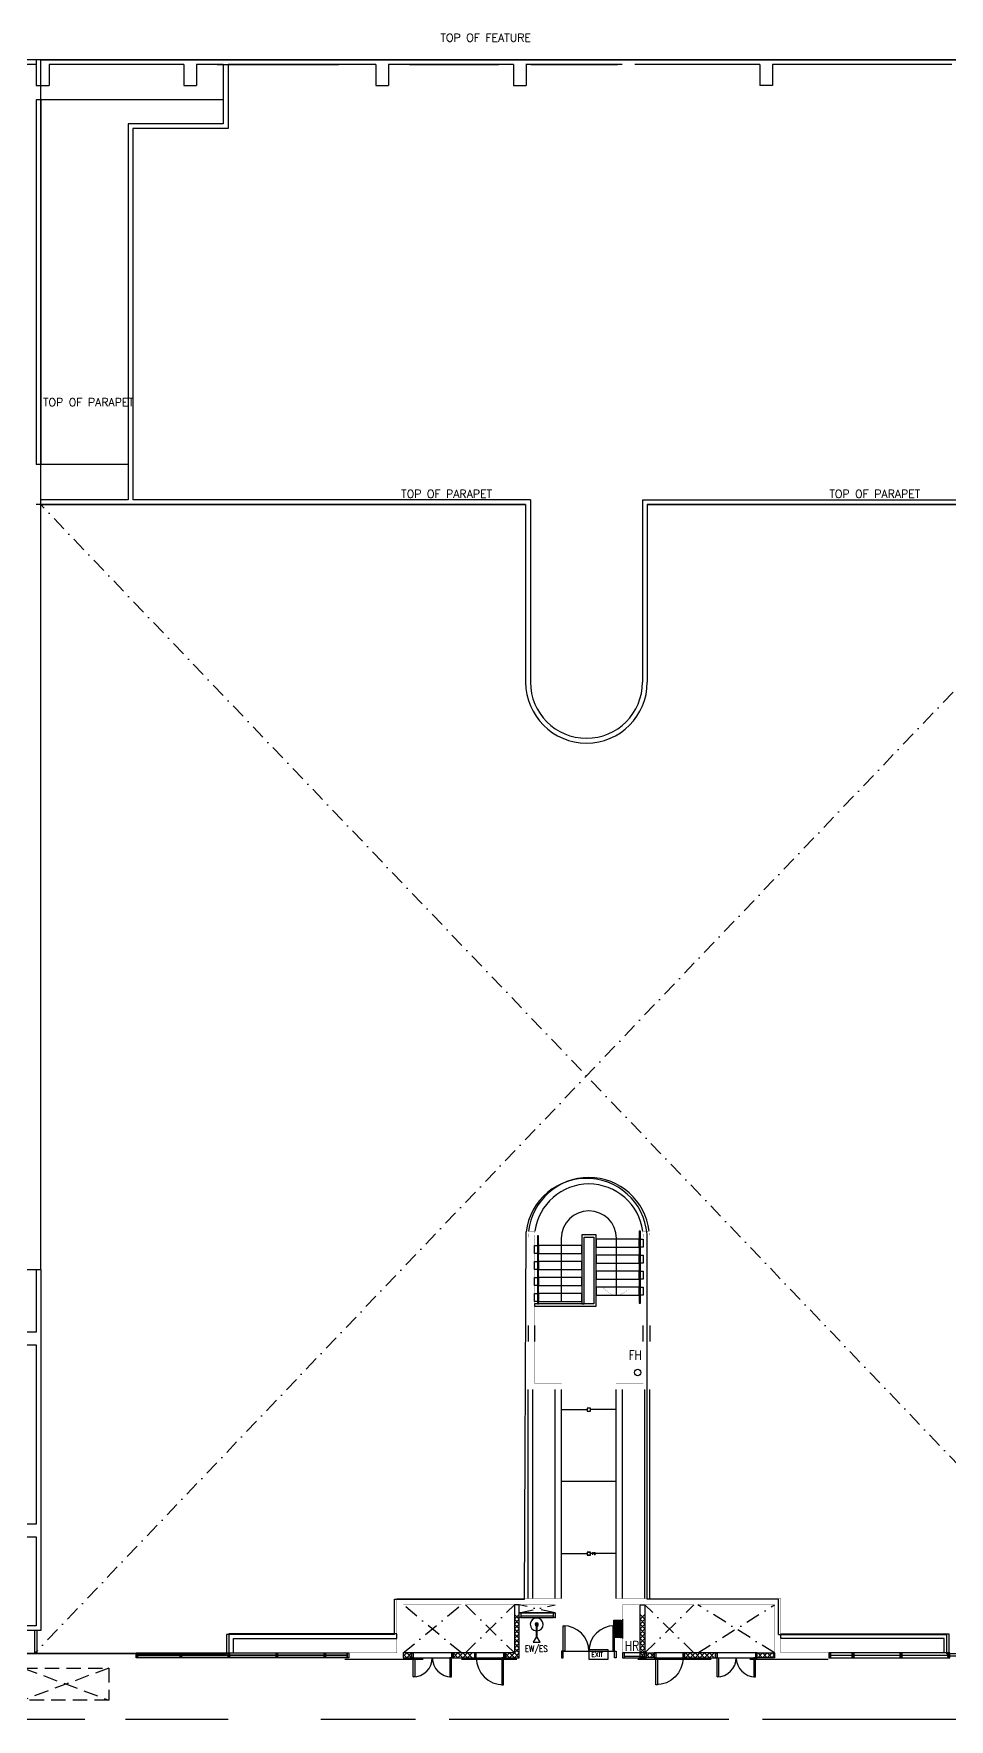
# Model space of a CAD drawing. Header units: millimetres. Extents: x -68474 to 336725, y -113450 to 40976.
# Drawn here: x 126727 to 155338, y -20125 to 32538 of the extents above; entities that cross this region are included whole.
import ezdxf
from ezdxf.enums import TextEntityAlignment as Align

# ---------------------------------------------------------------- set-up
doc = ezdxf.new("R2010")
doc.units = ezdxf.units.MM
doc.header["$LTSCALE"] = 900
for name, pattern in [('s3152a$0$DASHDOT', [1, 0.5, -0.25, 0, -0.25]), ('s5152a$0$DASHDOT', [1, 0.5, -0.25, 0, -0.25]), ('s5152a$0$DASHED', [0.75, 0.5, -0.25]), ('s5152a$0$HIDDEN', [0.375, 0.25, -0.125])]:
    doc.linetypes.add(name, pattern=pattern)
for name, color, linetype in [('s3152a$0$-14', 7, 'Continuous'), ('s3152a$0$-8', 7, 'Continuous'), ('s3152a$0$11', 14, 'Continuous'), ('s3152a$0$23', 7, 'Continuous'), ('s5152a$0$11', 7, 'Continuous'), ('s5152a$0$20', 7, 'Continuous'), ('s5152a$0$22', 7, 'Continuous'), ('s5152a$0$23', 7, 'Continuous'), ('s5152a$0$25', 7, 'Continuous'), ('s5152a$0$30', 7, 'Continuous'), ('s5152a$0$41', 7, 'Continuous'), ('s5152a$0$45', 7, 'Continuous'), ('s5152a$0$56', 7, 'Continuous')]:
    doc.layers.add(name, color=color, linetype=linetype)
doc.styles.add('s3152a$0$ROMANS', font='ROMANS', dxfattribs={"height": 0.2})
doc.styles.add('s5152a$0$STANDARD', font='SIMPLEX')

# ---------------------------------------------------------------- blocks, each defined once
blk = doc.blocks.new('s3152a')
at = {"layer": 's3152a$0$-8', "color": 1, "linetype": 'Continuous'}
for p, q in [((161050, 31725), (123750, 31725)), ((126800, 31725), (126800, 30925)), ((130765, 31725), (126965, 31725)), ((136265, 31725), (132465, 31725)), ((141265, 31725), (138465, 31725)), ((138465, 31725), (139715, 31725)), ((144965, 31725), (142265, 31725)), ((150965, 31725), (154765, 31725)), ((126800, 31575), (123750, 31575)), ((131415, 31575), (127207, 31575)), ((130765, 31575), (127207, 31575)), ((127207, 31575), (127207, 30925)), ((131415, 31575), (131415, 30925)), ((131815, 31575), (131815, 30925)), ((132650, 31575), (131815, 31575)), ((132465, 31575), (136265, 31575)), ((132650, 31575), (132650, 29725)), ((132800, 31575), (132800, 29575)), ((137415, 31575), (132800, 31575)), ((137415, 31575), (137415, 30925)), ((137415, 31575), (137415, 30925)), ((141715, 31575), (137815, 31575)), ((137815, 31575), (137815, 30925)), ((137815, 31575), (137815, 30925)), ((138465, 31575), (141265, 31575)), ((139715, 31575), (138465, 31575)), ((141715, 31575), (141715, 30925)), ((145115, 31575), (142105, 31575)), ((142115, 31575), (142115, 30925)), ((142265, 31575), (144965, 31575)), ((149415, 31575), (145515, 31575)), ((149415, 31575), (149415, 30925)), ((155415, 31575), (149815, 31575)), ((149815, 31575), (149815, 30925)), ((154765, 31575), (150965, 31575)), ((126800, 30925), (127207, 30925)), ((131415, 30925), (131815, 30925)), ((137415, 30925), (137815, 30925)), ((137415, 30925), (137815, 30925)), ((141715, 30925), (142115, 30925)), ((149815, 30925), (149415, 30925)), ((132650, 30475), (126800, 30475)), ((126800, 30475), (126800, 19075)), ((126950, 30475), (126950, 19075)), ((129675, 29725), (129675, 17975)), ((132650, 29725), (129675, 29725)), ((129825, 29575), (129825, 17975)), ((132800, 29575), (129825, 29575)), ((129675, 19075), (126800, 19075)), ((129675, 17975), (126950, 17975)), ((142250, 17975), (129825, 17975)), ((142250, 17975), (142250, 12275)), ((145750, 17975), (161200, 17975)), ((145750, 17975), (145750, 12275)), ((142100, 17825), (126800, 17825)), ((142100, 17825), (142100, 12275)), ((145900, 17825), (161050, 17825)), ((145900, 17825), (145900, 12275))]:
    blk.add_line(p, q, dxfattribs=at)
for radius in [1900, 1750]:
    blk.add_arc((144000, 12275), radius, 180, 0, dxfattribs=at)
at = {"layer": 's3152a$0$11', "color": 14, "linetype": 'Continuous'}
for p, q in [((142061, -16375), (142114, -4900)), ((145900, -16375), (145900, -5153)), ((138000, -16375), (142061, -16375)), ((138000, -17475), (138000, -16375)), ((150000, -16375), (145900, -16375)), ((150000, -17475), (150000, -16375))]:
    blk.add_line(p, q, dxfattribs=at)
at = {"layer": 's3152a$0$11', "color": 2, "linetype": 'Continuous'}
blk.add_line((132750, -18075), (124350, -18075), dxfattribs=at)
blk.add_arc((144000, -5125), 1900, 359.1461, 173.1991, dxfattribs=at)
at = {"layer": 's3152a$0$23', "color": 2, "linetype": 'Continuous'}
for p, q in [((126975, 31725), (161050, 31725)), ((145900, -16375), (145900, -16375)), ((138000, -17475), (132750, -17475)), ((132750, -17475), (132750, -18075)), ((150000, -17475), (155250, -17475)), ((155250, -17475), (155250, -18075))]:
    blk.add_line(p, q, dxfattribs=at)
at = {"layer": 's3152a$0$23', "color": 14, "linetype": 's3152a$0$DASHDOT'}
for p, q in [((161050, 17825), (126750, -18075)), ((161250, -18075), (126950, 17825))]:
    blk.add_line(p, q, dxfattribs=at)
at = {"layer": 's3152a$0$23', "color": 14, "linetype": 'Continuous'}
blk.add_line((126750, -17350), (126750, -18075), dxfattribs=at)
at = {"layer": 's3152a$0$23', "color": 2, "linetype": 'Continuous'}
blk.add_lwpolyline([(113050, 6075), (113050, -6075), (126950, -6075), (126950, 31725), (108752, 31725)], dxfattribs=at)
at = {"layer": 's3152a$0$23', "color": 14, "linetype": 'Continuous'}
for points in [[(126950, 17825), (142100, 17825), (142100, 12275)], [(161050, -2905), (161050, 17825), (145900, 17825), (145900, 12275)], [(126800, -6075), (126800, -8025), (126200, -8025), (126200, -8425), (126800, -8425), (126800, -14025), (126200, -14025), (126200, -14425), (126800, -14425), (126800, -17200), (125925, -17200), (125925, -18075)], [(126950, -6075), (126950, -17350), (126075, -17350), (126075, -18075)]]:
    blk.add_lwpolyline(points, dxfattribs=at)
at = {"layer": 's3152a$0$23', "color": 10, "linetype": 'Continuous'}
blk.add_lwpolyline([(156725, -18075), (155275, -18075), (155275, -18145), (156725, -18145)], close=True, dxfattribs=at)
at = {"layer": 's3152a$0$23', "color": 14, "linetype": 'Continuous'}
blk.add_arc((144000, 12275), 1900, 180, 0, dxfattribs=at)
at = {"layer": 's3152a$0$-14', "color": 1, "linetype": 'Continuous', "style": 's3152a$0$ROMANS'}
for s, p in [('TOP OF FEATURE', (139438, 32413)), ('TOP OF PARAPET', (127018, 21024)), ('TOP OF PARAPET', (138210, 18161)), ('TOP OF PARAPET', (151590, 18161))]:
    blk.add_text(s, height=250, dxfattribs=at).set_placement(p, align=Align.MIDDLE_LEFT)
blk = doc.blocks.new('s5152a$0$D1300D')
at = {"layer": 's5152a$0$30', "color": 14, "linetype": 'Continuous'}
for points in [[(0.05, 0.15), (0.1, 0.15), (0.1, 0.75), (0.05, 0.75)], [(1.25, 0.15), (1.2, 0.15), (1.2, 0.75), (1.25, 0.75)], [(0, 0), (0.05, 0), (0.05, 0.15), (0, 0.15)], [(1.3, 0), (1.25, 0), (1.25, 0.15), (1.3, 0.15)]]:
    blk.add_lwpolyline(points, close=True, dxfattribs=at)
for centre, start, end in [((0.05, 0.15), 0, 90), ((1.250002, 0.15), 90, 180)]:
    blk.add_arc(centre, 0.600001, start, end, dxfattribs=at)
blk = doc.blocks.new('s5152a$0$D950A')
at = {"layer": 's5152a$0$41', "linetype": 'Continuous'}
for points in [[(0.05, 0.15), (0.1, 0.15), (0.1, 1), (0.05, 1)], [(0.05, 0.15), (0, 0.15), (0, 0), (0.05, 0)], [(0.95, 0.15), (0.9, 0.15), (0.9, 0), (0.95, 0)]]:
    blk.add_lwpolyline(points, close=True, dxfattribs=at)
blk.add_arc((0.05, 0.15), 0.85, 0, 90, dxfattribs=at)
blk = doc.blocks.new('s5152a$0$H1200')
at = {"layer": 's5152a$0$22', "color": 1, "linetype": 'Continuous'}
for points in [[(0, 0), (0.15, 0.15), (0.3, 0), (0.45, 0.15), (0.6, 0), (0.75, 0.15), (0.9, 0), (1.05, 0.15), (1.2, 0)], [(0, 0.15), (0.15, 0), (0.3, 0.15), (0.45, 0), (0.6, 0.15), (0.75, 0), (0.9, 0.15), (1.05, 0), (1.2, 0.15)]]:
    blk.add_lwpolyline(points, dxfattribs=at)
blk = doc.blocks.new('s5152a$0$H600')
at = {"layer": 's5152a$0$22', "color": 10, "linetype": 'Continuous'}
for points in [[(0, 0), (0.15, 0.15), (0.3, 0), (0.45, 0.15), (0.6, 0)], [(0, 0.15), (0.15, 0), (0.3, 0.15), (0.45, 0), (0.6, 0.15)]]:
    blk.add_lwpolyline(points, dxfattribs=at)
blk = doc.blocks.new('s5152a$0$EW$ES')
at = {"layer": 's5152a$0$56', "color": 10, "linetype": 'Continuous'}
blk.add_lwpolyline([(-0.0125, 0), (-0.0125, -0.4), (0.0125, -0.4), (0.0125, 0)], dxfattribs=at)
blk.add_lwpolyline([(-0.0125, -0.4), (-0.1125, -0.55), (0.1125, -0.55), (0.0125, -0.4)], close=True, dxfattribs=at)
for radius, start, end in [(0.2, 273.58332, 266.41668), (0.05, 284.47751, 255.52249), (0.0125, 0, 180)]:
    blk.add_arc((0, 0), radius, start, end, dxfattribs=at)
at = {"layer": 's5152a$0$56', "color": 10, "linetype": 'Continuous', "style": 's5152a$0$STANDARD', "width": 0.8}
blk.add_text('EW/ES', height=0.2, dxfattribs=at).set_placement((-0.371, -0.854))
blk = doc.blocks.new('s5152a$0$FD')
at = {"layer": 's5152a$0$45', "color": 10, "linetype": 'Continuous'}
blk.add_circle((0, 0), 0.1, dxfattribs=at)
at = {"layer": 's5152a$0$45', "color": 10, "linetype": 'Continuous', "style": 's5152a$0$STANDARD', "width": 0.8}
blk.add_text('FD', height=0.15, dxfattribs=at).set_placement((0.2, -0.075))
blk = doc.blocks.new('s5152a$0$EXIT')
at = {"layer": 's5152a$0$56', "color": 1, "linetype": 'Continuous'}
blk.add_lwpolyline([(0, 0), (0.6, 0), (0.6, 0.3), (0, 0.3)], close=True, dxfattribs=at)
at = {"layer": 's5152a$0$56', "color": 1, "linetype": 'Continuous', "style": 's5152a$0$STANDARD', "width": 0.8}
blk.add_text('EXIT', height=0.15, dxfattribs=at).set_placement((0.0816, 0.0747))
blk = doc.blocks.new('s5152a$0$HR')
at = {"layer": 's5152a$0$56', "color": 1, "linetype": 's5152a$0$HIDDEN'}
for p, q in [((-0.3, 0), (0.3, 0)), ((0.249, -0.0595), (-0.2491, -0.0671)), ((0.249, -0.0863), (-0.2491, -0.0939)), ((0.249, -0.1131), (-0.2491, -0.1207)), ((0.249, -0.1399), (-0.2491, -0.1475)), ((0.249, -0.1667), (-0.2491, -0.1743)), ((-0.2491, -0.201), (0.249, -0.1934)), ((0.249, -0.2202), (-0.2491, -0.2278)), ((0.249, -0.247), (-0.2491, -0.2546))]:
    blk.add_line(p, q, dxfattribs=at)
for points in [[(-0.275, -0.0575), (-0.275, -0.045), (0.275, -0.045), (0.275, -0.0575)], [(0.275, -0.2575), (0.275, -0.27), (-0.275, -0.27), (-0.275, -0.2575)], [(0.02, -0.0001), (0.02, -0.045), (-0.03, -0.045), (-0.03, -0.0001)]]:
    blk.add_lwpolyline(points, close=True, dxfattribs=at)
for centre, start, end in [((-0.2491, -0.08055), 89.999978, 269.999972), ((-0.2491, -0.107336), 89.999978, 269.999972), ((-0.2491, -0.134122), 89.999978, 269.999972), ((-0.2491, -0.160907), 89.999978, 269.999972), ((-0.2491, -0.187693), 89.999978, 269.999972), ((-0.2491, -0.214479), 89.999978, 269.999972), ((-0.2491, -0.241265), 89.999978, 269.999972), ((0.249, -0.07295), 270.000028, 90.000022), ((0.249, -0.099736), 270.000028, 90.000022), ((0.249, -0.126522), 270.000028, 90.000022), ((0.249, -0.153307), 270.000028, 90.000022), ((0.249, -0.180093), 270.000028, 90.000022), ((0.249, -0.206879), 270.000028, 90.000022), ((0.249, -0.233665), 270.000028, 90.000022)]:
    blk.add_arc(centre, 0.013393, start, end, dxfattribs=at)
blk = doc.blocks.new('s5152a$0$D1700A')
at = {"layer": 's5152a$0$30', "color": 14, "linetype": 'Continuous'}
for points in [[(0, 0), (0.05, 0), (0.05, 1), (0.1, 1), (0.1, 0.2), (0, 0.2), (0, 0)], [(1.7, 0), (1.65, 0), (1.65, 1), (1.6, 1), (1.6, 0.2), (1.7, 0.2), (1.7, 0)]]:
    blk.add_lwpolyline(points, dxfattribs=at)
for centre, start, end in [((0.05, 0.2), 0, 90), ((1.650003, 0.2), 90, 180)]:
    blk.add_arc(centre, 0.800001, start, end, dxfattribs=at)
blk = doc.blocks.new('s5152a$0$AP')
at = {"layer": 's5152a$0$30', "color": 14, "linetype": 'Continuous'}
blk.add_line((0.05, 0.05), (0.7, 0.05), dxfattribs=at)
for points in [[(0, 0), (0.75, 0), (0.75, 0.15), (0, 0.15)], [(0.05, 0), (0.7, 0), (0.7, 0.15), (0.05, 0.15)]]:
    blk.add_lwpolyline(points, close=True, dxfattribs=at)
blk = doc.blocks.new('s5152a$0$H900')
at = {"layer": 's5152a$0$22', "color": 1, "linetype": 'Continuous'}
for points in [[(0, 0), (0.15, 0.15), (0.3, 0), (0.45, 0.15), (0.6, 0), (0.75, 0.15), (0.9, 0)], [(0, 0.15), (0.15, 0), (0.3, 0.15), (0.45, 0), (0.6, 0.15), (0.75, 0), (0.9, 0.15)]]:
    blk.add_lwpolyline(points, dxfattribs=at)
blk = doc.blocks.new('s5152a$0$ARROW')
at = {"layer": 's5152a$0$25', "color": 10, "linetype": 'Continuous', "const_width": 0.005}
blk.add_lwpolyline([(-0.433, 0.25, 0.071801), (-0.238084, 0.077755, 0.141961), (0, 0, 0.141961), (0.238084, 0.077755, 0.071801), (0.433, 0.25)], format="xyb", dxfattribs=at)

msp = doc.modelspace()

# ---------------------------------------------------------------- linework, layer by layer
at = {"layer": 's5152a$0$11', "color": 14, "linetype": 'Continuous'}
for p, q in [((142175, -7824.8997), (142175, -8324.9997)), ((142375, -7824.9997), (142375, -8324.8997)), ((145775, -8324.8997), (145775, -7824.9997)), ((145975, -7824.8997), (145975, -8324.9997)), ((143025, -16799.9997), (141900, -16799.9997))]:
    msp.add_line(p, q, dxfattribs=at)
at = {"layer": 's5152a$0$11', "color": 14, "linetype": 's5152a$0$DASHDOT'}
for p, q in [((140090, -18049.9997), (138274.8, -16550.0997)), ((138275, -18049.9997), (140090, -16549.9997)), ((140215, -16549.9997), (141750, -18049.9997)), ((140215, -18049.9997), (141750, -16549.9997)), ((143024.9, -16799.9997), (141900, -16550.0997)), ((141900, -16799.9997), (143024.9, -16550.0997)), ((147360.1, -18050.0997), (145825.1, -16550.0997)), ((145825.1, -18050.0997), (147360.1, -16550.0997)), ((149875, -18049.9997), (147485.1, -16550.0997)), ((147485.1, -18050.0997), (149875, -16550.0997))]:
    msp.add_line(p, q, dxfattribs=at)
at = {"layer": 's5152a$0$11', "color": 14, "linetype": 'Continuous', "const_width": 5}
for points in [[(142188.369, -4874.9997, 0.029684), (142175, -5099.9997, 0.029684)], [(142389.955, -4874.9997, 0.033198), (142375, -5099.9997, 0.033198)], [(145775, -5099.9997, 0.033198), (145760.045, -4874.9997, 0.033198)], [(145975, -5099.9997, 0.029684), (145961.631, -4874.9997, 0.029684)]]:
    msp.add_lwpolyline(points, format="xyb", dxfattribs=at)
for points in [[(142375, -5099.9997), (142375, -7824.9997), (142175, -7824.9997), (142175, -5099.9997)], [(142188.4, -4874.9997), (142390, -4874.9997)], [(145961.6, -4874.9997), (145760, -4874.9997)], [(145975, -5099.9997), (145975, -7824.9997), (145775, -7824.9997), (145775, -5099.9997)], [(143225, -9624.9997), (143224.9, -9824.9997), (142175, -9824.9997), (142175, -8324.9997), (142375, -8324.8997), (142375, -9624.9997), (143225, -9624.9997)], [(144925, -9624.9997), (144925.1, -9824.9997), (145975, -9824.9997), (145975, -8324.9997), (145775, -8324.8997), (145775, -9624.9997), (144925, -9624.9997)]]:
    msp.add_lwpolyline(points, dxfattribs=at)
for points in [[(138074.8, -16350.0997), (143224.8, -16350.0997), (143225, -18199.9997), (143025, -18199.9997), (143024.9, -16550.0997), (140215, -16549.9997), (140215, -18049.9997), (140090, -18049.9997), (140090, -16549.9997), (138274.8, -16550.0997), (138274.8, -18199.9997), (136574.9, -18200.0997), (136574.9, -18050.0997), (138074.8, -18049.9997)], [(150075, -16350.0997), (144925, -16350.0997), (144924.8, -18199.9997), (145124.8, -18199.9997), (145124.9, -16550.0997), (147360.1, -16550.0997), (147360.1, -18050.0997), (147485.1, -18050.0997), (147485.1, -16550.0997), (149875, -16550.0997), (149875, -18199.9997), (151574.9, -18200.0997), (151574.9, -18050.0997), (150075, -18049.9997)]]:
    msp.add_lwpolyline(points, close=True, dxfattribs=at)
at = {"layer": 's5152a$0$11', "color": 14, "linetype": 'Continuous'}
for points in [[(141750, -18049.9997), (141457.5, -18049.9997), (141457.5, -18199.9997), (141900, -18199.9997), (141900, -16549.9997), (141750, -16549.9997)], [(145825.1, -18050.0997), (146117.6, -18050.0997), (146117.6, -18200.0997), (145675.1, -18200.0997), (145675.1, -16550.0997), (145825.1, -16550.0997)], [(139832.5, -18199.9997), (140507.5, -18199.9997), (140507.5, -18049.9997), (139832.5, -18049.9997)], [(147067.6, -18200.0997), (148030, -18200.0997), (148030, -18049.9997), (147067.6, -18049.9997)], [(149330, -18049.9997), (149875, -18049.9997), (149875, -18199.9997), (149330, -18199.9997)]]:
    msp.add_lwpolyline(points, close=True, dxfattribs=at)
at = {"layer": 's5152a$0$11', "color": 2, "linetype": 'Continuous', "const_width": 5}
msp.add_lwpolyline([(124424.9, -18200.0997), (129924.9, -18200.0997), (129924.9, -18049.9997), (124424.9, -18049.9997)], close=True, dxfattribs=at)
at = {"layer": 's5152a$0$11', "color": 2, "linetype": 'Continuous'}
for radius, start, end in [(1900.011, 6.800944, 173.199056), (1700.011, 7.605531, 172.394469)]:
    msp.add_arc((144075.2, -5099.9997), radius, start, end, dxfattribs=at)
at = {"layer": 's5152a$0$20', "color": 14, "linetype": 'Continuous'}
msp.add_lwpolyline([(138275, -18199.9997), (138532.5, -18199.9997), (138532.5, -18049.9997), (138275, -18049.9997)], close=True, dxfattribs=at)
at = {"layer": 's5152a$0$22', "color": 14, "linetype": 'Continuous'}
for points in [[(138275, -18092.4997), (138382.5, -18199.9997), (138532.5, -18049.9997)], [(138275, -18157.4997), (138382.5, -18049.9997), (138532.5, -18199.9997)], [(141457.5, -18192.4997), (141600, -18049.9997), (141750, -18199.9997), (141900, -18049.9997)], [(141457.5, -18057.4997), (141600, -18199.9997), (141750, -18049.9997), (141900, -18199.9997)], [(145675.1, -18200.0997), (145825.1, -18050.0997), (145975.1, -18200.0997), (146117.6, -18057.5997)], [(145675.1, -18050.0997), (145825.1, -18200.0997), (145975.1, -18050.0997), (146117.6, -18192.5997)], [(149350, -18049.9997), (149500, -18199.9997), (149650, -18049.9997), (149800, -18199.9997), (149875, -18124.9997)], [(149350, -18199.9997), (149500, -18049.9997), (149650, -18199.9997), (149800, -18049.9997), (149875, -18124.8997)]]:
    msp.add_lwpolyline(points, dxfattribs=at)
at = {"layer": 's5152a$0$23', "color": 2, "linetype": 'Continuous'}
for p, q in [((142175, -16350.1997), (142175, -9824.9997)), ((142325, -16350.1997), (142325, -9825.0997)), ((143024.8, -16350.0997), (143024.8, -9824.8997)), ((143224.8, -16350.0997), (143224.8, -9824.9997)), ((144925, -16350.0997), (144925, -9824.9997)), ((145825, -16350.0997), (145825, -9824.9997))]:
    msp.add_line(p, q, dxfattribs=at)
at = {"layer": 's5152a$0$23', "color": 14, "linetype": 'Continuous'}
msp.add_line((126824.6, -17324.9997), (126824.6, -18049.9997), dxfattribs=at)
at = {"layer": 's5152a$0$23', "color": 8, "linetype": 'Continuous'}
for p, q in [((136450.1, -18249.9), (138900, -18249.9)), ((140100, -18249.9), (141825.1, -18249.9)), ((145600.2, -18250), (147900.1, -18249.9)), ((149100.1, -18249.9), (151550, -18250)), ((122173, -20125), (128327.00255, -20125)), ((129600, -20125), (132800.1, -20125)), ((135700, -20125), (138659, -20125)), ((139709, -20125), (148448, -20125)), ((149498, -20125), (156659, -20125))]:
    msp.add_line(p, q, dxfattribs=at)
at = {"layer": 's5152a$0$23', "color": 2, "linetype": 'Continuous'}
for points in [[(145125, -16350.0997), (145125, -16350.0997), (145125, -9824.9997)], [(145975, -16350.0997), (145975, -16350.0997), (145975, -9824.9997)], [(138075, -17599.9997), (138075, -17449.9997), (132825, -17449.9997), (132825, -18049.9997), (132975, -18049.9997), (132975, -17599.9997), (138075, -17599.9997)], [(150075, -17599.9997), (150075, -17449.9997), (155325, -17449.9997), (155325, -18049.9997), (155175, -18049.9997), (155175, -17599.9997), (150075, -17599.9997)]]:
    msp.add_lwpolyline(points, dxfattribs=at)
at = {"layer": 's5152a$0$23', "color": 10, "linetype": 'Continuous'}
for points in [[(129924.9, -18049.9997), (129974.9, -18049.9997), (129974.9, -18199.9997), (129924.9, -18199.9997)], [(129974.9, -18049.9997), (131299.9, -18050.0997), (131299.9, -18120.0997), (129974.9, -18119.9997)], [(129974.9, -18129.9997), (131299.9, -18130.0997), (131299.9, -18200.0997), (129974.9, -18199.9997)], [(131299.9, -18050.0997), (131349.9, -18050.0997), (131349.9, -18200.0997), (131299.9, -18200.0997)], [(131349.9, -18050.0997), (132799.9, -18050.0997), (132799.9, -18120.0997), (131349.9, -18120.0997)], [(131349.9, -18130.0997), (132799.9, -18130.0997), (132799.9, -18200.0997), (131349.9, -18200.0997)], [(132799.9, -18050.0997), (132849.9, -18050.0997), (132849.9, -18200.0997), (132799.9, -18200.0997)], [(132849.9, -18050.0997), (134299.9, -18050.0997), (134299.9, -18120.0997), (132849.9, -18120.0997)], [(132849.9, -18130.0997), (134299.9, -18130.0997), (134299.9, -18200.0997), (132849.9, -18200.0997)], [(134299.9, -18050.0997), (134349.9, -18050.0997), (134349.9, -18200.0997), (134299.9, -18200.0997)], [(134349.9, -18050.0997), (135799.9, -18050.0997), (135799.9, -18120.0997), (134349.9, -18120.0997)], [(134349.9, -18130.0997), (135799.9, -18130.0997), (135799.9, -18200.0997), (134349.9, -18200.0997)], [(135799.9, -18050.0997), (135849.9, -18050.0997), (135849.9, -18200.0997), (135799.9, -18200.0997)], [(135849.9, -18050.0997), (136525, -18049.9997), (136525, -18120.0997), (135849.9, -18120.1997)], [(135849.9, -18129.9997), (136525, -18129.8997), (136525, -18199.9997), (135849.9, -18200.0997)], [(136525, -18049.9997), (136575, -18049.9997), (136575, -18199.9997), (136525, -18199.9997)], [(151624.9, -18050.0997), (151574.9, -18050.0997), (151574.9, -18200.0997), (151624.9, -18200.0997)], [(152300.1, -18050.0997), (151624.9, -18050.0997), (151624.9, -18120.1997), (152300.1, -18120.1997)], [(152300.1, -18129.9997), (151624.9, -18129.9997), (151624.9, -18200.0997), (152300.1, -18200.0997)], [(152350.1, -18050.0997), (152300.1, -18050.0997), (152300.1, -18200.0997), (152350.1, -18200.0997)], [(153800.1, -18050.0997), (152350.1, -18050.0997), (152350.1, -18120.0997), (153800.1, -18120.0997)], [(153800.1, -18130.0997), (152350.1, -18130.0997), (152350.1, -18200.0997), (153800.1, -18200.0997)], [(153850.1, -18050.0997), (153800.1, -18050.0997), (153800.1, -18200.0997), (153850.1, -18200.0997)], [(155300.1, -18050.0997), (153850.1, -18050.0997), (153850.1, -18120.0997), (155300.1, -18120.0997)], [(155300.1, -18130.0997), (153850.1, -18130.0997), (153850.1, -18200.0997), (155300.1, -18200.0997)], [(155350.1, -18050.0997), (155300.1, -18050.0997), (155300.1, -18200.0997), (155350.1, -18200.0997)]]:
    msp.add_lwpolyline(points, close=True, dxfattribs=at)
at = {"layer": 's5152a$0$25', "color": 10, "linetype": 'Continuous'}
for p, q in [((143214.5, -5099.9997), (143214.5, -7074.9997)), ((144935.1, -6874.9997), (144935.5, -5099.9997))]:
    msp.add_line(p, q, dxfattribs=at)
at = {"layer": 's5152a$0$25', "color": 2, "linetype": 's5152a$0$DASHED'}
for p, q in [((126400, -18524.9), (129075, -19525)), ((129075, -18524.9), (126400, -19525))]:
    msp.add_line(p, q, dxfattribs=at)
at = {"layer": 's5152a$0$25', "color": 10, "linetype": 'Continuous'}
for points in [[(142375, -7139.9997), (142375, -7214.9997), (144300, -7214.9997), (144300, -4984.9997), (143850, -4984.9997), (143850, -7139.9997), (143925, -7139.9997), (143925, -5059.9997), (144225, -5059.9997), (144225, -7139.9997)], [(142465, -7139.9997), (142505, -7139.9997), (142505, -5024.9997), (142465, -5024.9997)], [(144300, -5374.9997), (145645, -5374.9997), (145645, -5124.9997), (144300, -5124.9997)], [(145645, -7124.9997), (145685, -7124.9997), (145685, -4874.9997), (145645, -4874.9997)], [(145775, -5374.9997), (145685, -5374.9997), (145685, -5124.9997), (145775, -5124.9997)], [(142465, -5574.9997), (142375, -5574.9997), (142375, -5324.9997), (142465, -5324.9997)], [(142505, -5574.9997), (143850, -5574.9997), (143850, -5324.9997), (142505, -5324.9997)], [(144300, -5874.9997), (145645, -5874.9997), (145645, -5624.9997), (144300, -5624.9997)], [(145775, -5874.9997), (145685, -5874.9997), (145685, -5624.9997), (145775, -5624.9997)], [(142465, -6074.9997), (142375, -6074.9997), (142375, -5824.9997), (142465, -5824.9997)], [(142505, -6074.9997), (143850, -6074.9997), (143850, -5824.9997), (142505, -5824.9997)], [(144300, -6374.9997), (145645, -6374.9997), (145645, -6124.9997), (144300, -6124.9997)], [(145775, -6374.9997), (145685, -6374.9997), (145685, -6124.9997), (145775, -6124.9997)], [(142465, -6574.9997), (142375, -6574.9997), (142375, -6324.9997), (142465, -6324.9997)], [(142465, -7074.9997), (142375, -7074.9997), (142375, -6824.9997), (142465, -6824.9997)], [(142505, -6574.9997), (143850, -6574.9997), (143850, -6324.9997), (142505, -6324.9997)], [(142505, -7074.9997), (143850, -7074.9997), (143850, -6824.9997), (142505, -6824.9997)], [(144300, -6874.9997), (145645, -6874.9997), (145645, -6624.9997), (144300, -6624.9997)], [(145775, -6874.9997), (145685, -6874.9997), (145685, -6624.9997), (145775, -6624.9997)]]:
    msp.add_lwpolyline(points, close=True, dxfattribs=at)
at = {"layer": 's5152a$0$25', "color": 14, "linetype": 'Continuous'}
for points in [[(138532.5, -18199.9997), (139832.5, -18199.9997), (139832.5, -18049.9997), (138532.5, -18049.9997)], [(140507.5, -18199.9997), (141457.5, -18199.9997), (141457.5, -18049.9997), (140507.5, -18049.9997)], [(146117.6, -18200.0997), (147067.6, -18200.0997), (147067.6, -18050.0997), (146117.6, -18050.0997)], [(148030, -18199.9997), (149330, -18199.9997), (149330, -18049.9997), (148030, -18049.9997)]]:
    msp.add_lwpolyline(points, close=True, dxfattribs=at)
at = {"layer": 's5152a$0$25', "color": 2, "linetype": 's5152a$0$DASHED'}
msp.add_lwpolyline([(126400, -18524.9), (129075, -18524.9), (129075, -19525), (126400, -19525)], close=True, dxfattribs=at)
at = {"layer": 's5152a$0$25', "color": 10, "linetype": 'Continuous'}
msp.add_arc((144075, -5099.9997), 860.5, 0, 180, dxfattribs=at)
at = {"layer": 's5152a$0$30', "color": 14, "linetype": 'Continuous'}
msp.add_line((141950, -16799.9997), (142975, -16799.9997), dxfattribs=at)
for points in [[(141950, -16949.9997), (141900, -16949.9997), (141900, -16799.9997), (141950, -16799.9997)], [(143025, -16949.9997), (142975, -16949.9997), (142975, -16799.9997), (143025, -16799.9997)], [(141950, -16949.9997), (142975, -16949.9997), (142975, -16899.9997), (141950, -16899.9997)]]:
    msp.add_lwpolyline(points, close=True, dxfattribs=at)
msp.add_point((143025, -16949.9997), dxfattribs=at)
at = {"layer": 's5152a$0$45', "color": 4, "linetype": 'Continuous'}
for p, q in [((143224.8, -10450.2997), (144024.9, -10450.2997)), ((144925, -10450.2997), (144124.9, -10450.2997)), ((144925, -12700.2997), (143224.8, -12700.2997)), ((143224.8, -14950.2997), (144024.9, -14950.2997)), ((144925, -14950.2997), (144124.9, -14950.2997))]:
    msp.add_line(p, q, dxfattribs=at)
at = {"layer": 's5152a$0$45', "color": 14, "linetype": 'Continuous'}
msp.add_line((143225, -17999.9997), (144925, -17999.9997), dxfattribs=at)
at = {"layer": 's5152a$0$45', "color": 4, "linetype": 'Continuous'}
for points in [[(144024.9, -10500.2997), (144124.9, -10500.2997), (144124.9, -10400.2997), (144024.9, -10400.2997)], [(144024.9, -15000.2997), (144124.9, -15000.2997), (144124.9, -14900.2997), (144024.9, -14900.2997)]]:
    msp.add_lwpolyline(points, close=True, dxfattribs=at)
at = {"layer": 's5152a$0$56', "color": 1, "linetype": 'Continuous'}
msp.add_circle((145600.2, -9289.2997), 100, dxfattribs=at)

# ---------------------------------------------------------------- block references
msp.add_blockref('s3152a', (0, 0))
at = {"zscale": 1000}
for name, p, xscale, yscale in [('s5152a$0$ARROW', (144935.1, -6874.9997), 999.9979999999999, 999.9979999999999), ('s5152a$0$FD', (144074.9, -14950.2997), 499.999, 499.999), ('s5152a$0$EW$ES', (142445.4, -17164.0997), 999.9979999999999, 999.9979999999999), ('s5152a$0$D1700A', (143225, -18199.9997), 999.9979999999999, 999.9979999999999), ('s5152a$0$H600', (139832.5, -18199.8997), 999.9979999999999, 999.9979999999999), ('s5152a$0$EXIT', (144075, -18249.9997), 999.9979999999999, 999.9979999999999), ('s5152a$0$AP', (145125.1, -18200.0997), 999.9979999999999, 999.9979999999999), ('s5152a$0$D950A', (146117.6, -18050.0997), 999.9979999999999, -999.9979999999999), ('s5152a$0$H900', (147092.6, -18200.0997), 999.9979999999999, 999.9979999999999)]:
    msp.add_blockref(name, p, dxfattribs=dict(at, xscale=xscale, yscale=yscale))
at = {"xscale": 999.9979999999999, "yscale": 999.9979999999999, "zscale": 1000}
for name, p, rotation in [('s5152a$0$H1200', (141899.8, -18049.9997), 90), ('s5152a$0$H1200', (145825.1, -18050.0997), 90), ('s5152a$0$HR', (145124.8, -17299.9997), 270), ('s5152a$0$D1300D', (139832.5, -18049.9997), 180), ('s5152a$0$D950A', (141457.5, -18049.9997), 180), ('s5152a$0$D1300D', (149330, -18049.9997), 180)]:
    msp.add_blockref(name, p, dxfattribs=dict(at, rotation=rotation))

# ---------------------------------------------------------------- texts
at = {"layer": 's5152a$0$56', "color": 1, "linetype": 'Continuous', "style": 's5152a$0$STANDARD', "width": 0.8}
for s, p in [('FH', (145320.4, -8898.2997)), ('HR', (145201.3, -17981.0997))]:
    msp.add_text(s, height=300, dxfattribs=at).set_placement(p)

doc.saveas('drawing.dxf')
